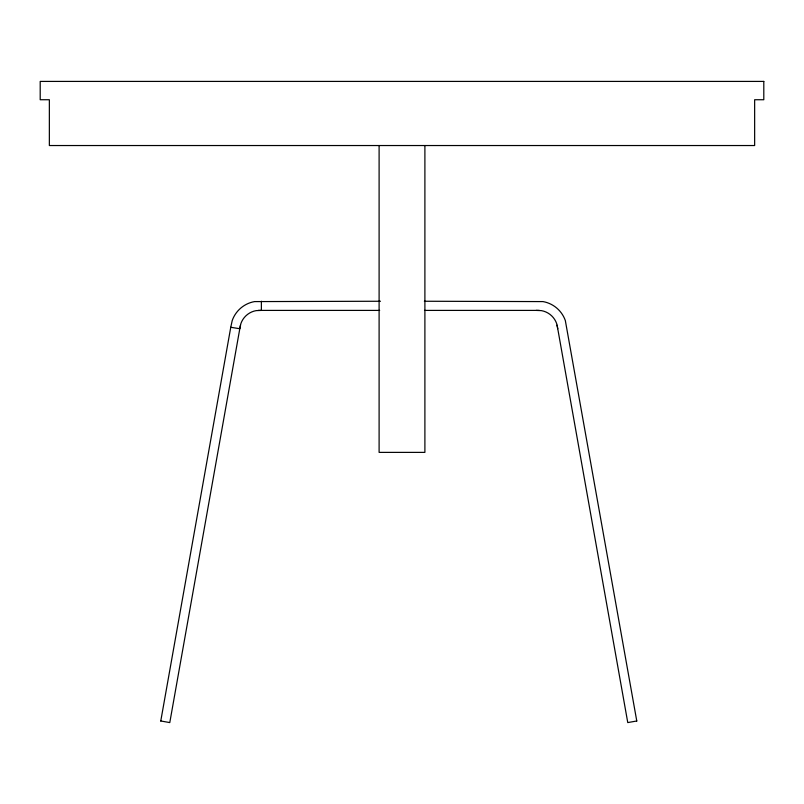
<?xml version="1.0" encoding="UTF-8"?>
<svg xmlns="http://www.w3.org/2000/svg" width="804" height="804" viewBox="0 0 804 804"><rect width="100%" height="100%" fill="white"/><g stroke="black" fill="none" stroke-linecap="round" stroke-linejoin="round"><path stroke-width="1.21" d="M261.38 301.249L261.38 310.404L256.154 310.625A19.859 19.859 0 0 0 240.878 323.6L239.803 328.725L230.758 327.288L160.76 721.057M230.758 327.288L232.215 320.555A29.034 29.034 0 0 1 254.556 301.59L380.493 301.249M240.436 325.168L169.785 722.585L160.77 720.977M636.778 720.977L627.763 722.585L557.112 325.168M536.167 310.404L541.404 310.625A19.859 19.859 0 0 1 556.669 323.6L557.745 328.725M424.371 301.249L543.001 301.59A29.034 29.034 0 0 1 565.333 320.555L636.788 721.057M258.205 310.404L379.659 310.404M424.502 310.404L539.353 310.404M424.894 145.534L424.894 452.381L379.106 452.381L379.106 145.534M763.8 81.415L40.2 81.415L40.2 99.736L49.356 99.736L49.356 145.534L754.644 145.534L754.644 99.736L763.8 99.736L763.8 81.415"/></g></svg>
